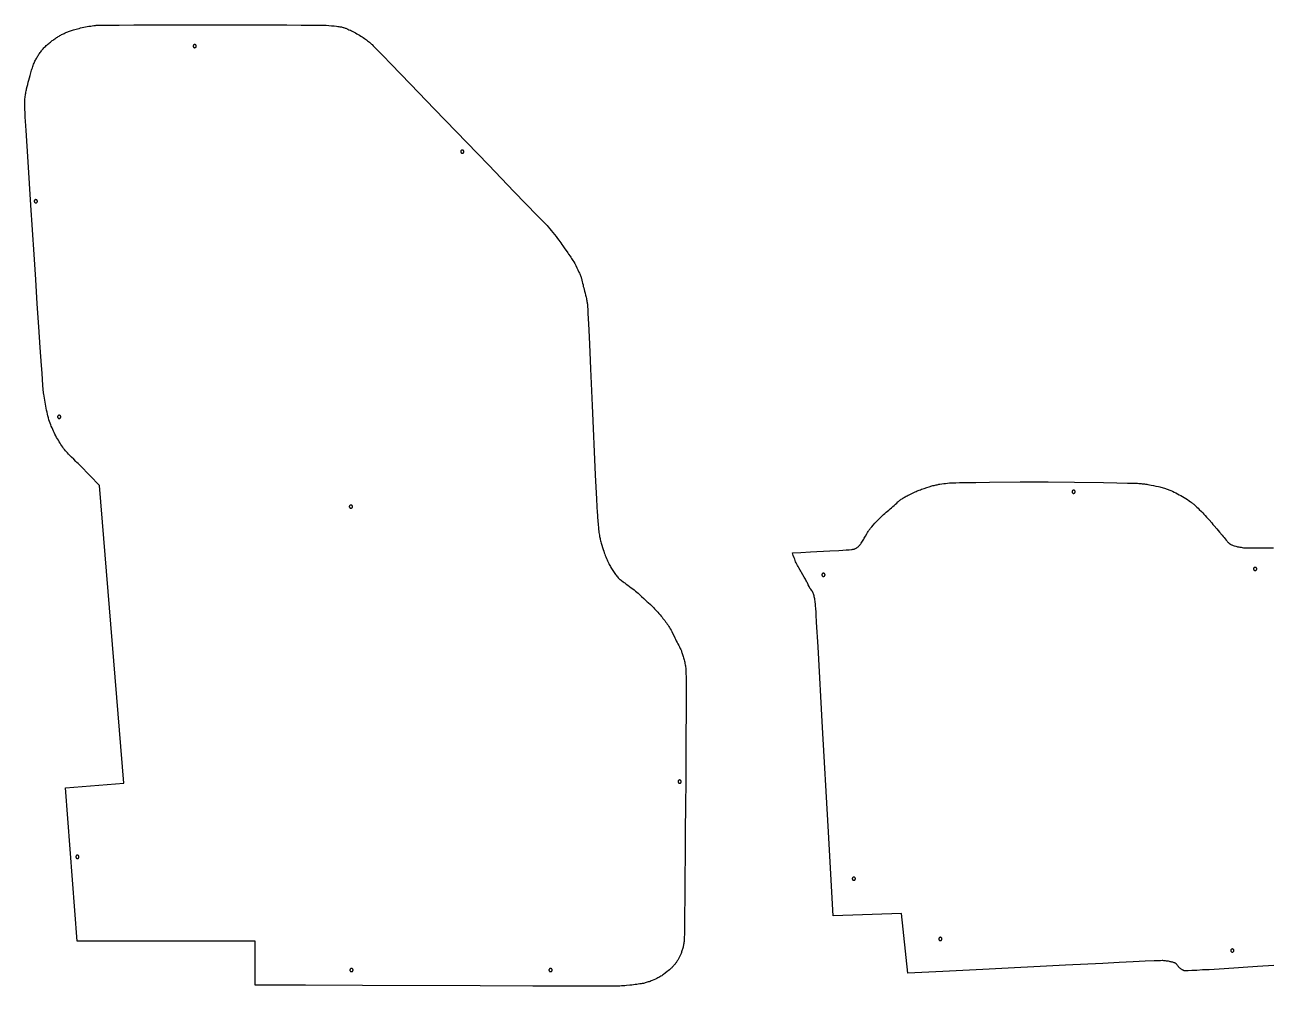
# Model space of a CAD drawing. Extents: x 0 to 7869, y -7620 to 8.
# Drawn here: x 4906 to 6468, y -6760 to -5550 of the extents above; entities that cross this region are included whole.
import ezdxf

# ---------------------------------------------------------------- set-up
doc = ezdxf.new("R2010")
doc.units = 0
doc.layers.add('Default_Layer', color=1, linetype='CONTINUOUS')

msp = doc.modelspace()

# ---------------------------------------------------------------- linework, layer by layer
at = {"layer": 'Default_Layer'}
for points in [[(4995.1, -5550.8), (4995.7, -5550.7), (4996.8, -5550.7), (4999.9, -5550.6), (5004.4, -5550.5), (5010, -5550.4), (5016.9, -5550.4), (5024.7, -5550.3), (5043.2, -5550.2), (5064.7, -5550.1), (5088.5, -5550.1), (5113.7, -5550.1), (5139.7, -5550.1), (5165.6, -5550.1), (5190.8, -5550.1), (5214.4, -5550.1), (5235.7, -5550.2), (5253.9, -5550.3), (5268.3, -5550.3), (5278, -5550.4), (5280.9, -5550.4), (5282.4, -5550.5), (5285.4, -5550.7), (5288.6, -5550.9), (5291.9, -5551.2), (5295.1, -5551.5), (5298.2, -5551.8), (5299.7, -5552), (5301, -5552.2), (5302.3, -5552.4), (5303.5, -5552.6), (5304.6, -5552.8), (5305.5, -5553.1), (5306.4, -5553.3), (5307.2, -5553.6), (5308.1, -5553.8), (5308.9, -5554.1), (5309.8, -5554.4), (5310.6, -5554.8), (5312.3, -5555.5), (5313.9, -5556.2), (5315.6, -5557), (5317.2, -5557.7), (5318.8, -5558.5), (5320.5, -5559.4), (5322.2, -5560.3), (5323.9, -5561.3), (5325.6, -5562.2), (5327.3, -5563.3), (5328.9, -5564.3), (5330.5, -5565.2), (5331.9, -5566.2), (5333.3, -5567.1), (5334.6, -5568.1), (5335.9, -5569.1), (5337.2, -5570.1), (5338.5, -5571.1), (5339.8, -5572.1), (5341.1, -5573.2), (5342.3, -5574.3), (5343, -5574.9), (5344.4, -5576.4), (5349.3, -5581.4), (5356.8, -5589.1), (5366.5, -5599.1), (5391.3, -5624.9), (5421.6, -5656.3), (5489.2, -5726.4), (5521.9, -5760.2), (5550.6, -5790), (5552.2, -5791.6), (5553.7, -5793.1), (5556.9, -5796.3), (5558.5, -5797.8), (5560, -5799.4), (5561.5, -5801), (5563, -5802.6), (5564.6, -5804.5), (5566.4, -5806.7), (5568.4, -5809.1), (5570.5, -5811.6), (5572.5, -5814.1), (5574.4, -5816.6), (5576.2, -5818.9), (5577.7, -5820.9), (5579.1, -5822.7), (5580.4, -5824.6), (5581.7, -5826.4), (5583, -5828.3), (5585.6, -5832.1), (5588.2, -5835.8), (5589.2, -5837.2), (5590.1, -5838.5), (5592.1, -5841.2), (5593, -5842.6), (5593.9, -5844), (5594.8, -5845.4), (5595.7, -5846.8), (5596.7, -5848.5), (5597.9, -5850.6), (5599.2, -5853.1), (5600.5, -5855.8), (5601.9, -5858.5), (5603.2, -5861.2), (5603.7, -5862.4), (5604.3, -5863.6), (5604.7, -5864.7), (5605.1, -5865.7), (5605.5, -5866.6), (5605.8, -5867.6), (5606.1, -5868.5), (5606.4, -5869.5), (5606.9, -5871.4), (5607.4, -5873.3), (5607.8, -5875.3), (5608.3, -5877.2), (5608.7, -5879.2), (5609.2, -5881.1), (5609.7, -5883.2), (5610.3, -5885.4), (5611, -5887.9), (5611.6, -5890.4), (5612.2, -5893), (5612.5, -5894.3), (5612.8, -5895.6), (5613.1, -5897), (5613.3, -5898.3), (5613.5, -5899.5), (5613.7, -5900.8), (5613.8, -5901.3), (5613.8, -5902.1), (5614, -5904.7), (5614.2, -5908.5), (5614.5, -5913.4), (5615.1, -5926.3), (5615.9, -5942.7), (5616.8, -5961.9), (5617.8, -5983.1), (5619.9, -6029.2), (5623.8, -6116.5), (5625.2, -6146.8), (5625.7, -6156.2), (5625.8, -6159.2), (5625.9, -6160.8), (5626.6, -6169.7), (5626.9, -6174.3), (5627.3, -6178.8), (5627.7, -6183.2), (5627.9, -6185.3), (5628.2, -6187.2), (5628.4, -6189.1), (5628.6, -6190.8), (5628.9, -6192.4), (5629.1, -6193.8), (5629.4, -6195.2), (5629.7, -6196.5), (5630, -6197.9), (5630.4, -6199.4), (5630.7, -6200.8), (5631.1, -6202.2), (5632, -6205.1), (5632.8, -6207.8), (5633.6, -6210.3), (5634.4, -6212.6), (5635, -6214.5), (5635.6, -6216.2), (5636.3, -6218), (5637, -6219.7), (5637.8, -6221.5), (5638.5, -6223.2), (5639.2, -6224.8), (5639.9, -6226.4), (5640.6, -6227.8), (5641.3, -6229.1), (5642, -6230.4), (5642.7, -6231.7), (5643.4, -6233), (5644.2, -6234.3), (5644.9, -6235.6), (5645.7, -6236.8), (5646.5, -6238), (5647.3, -6239.2), (5648.2, -6240.4), (5649.1, -6241.6), (5650, -6242.7), (5650.9, -6243.9), (5651.8, -6244.9), (5652.7, -6245.9), (5653.5, -6246.8), (5653.9, -6247.2), (5654.4, -6247.6), (5655.2, -6248.3), (5656.1, -6249.1), (5657.1, -6249.8), (5658.9, -6251.1), (5659.9, -6251.8), (5660.8, -6252.5), (5662.8, -6253.9), (5664.8, -6255.4), (5668.8, -6258.4), (5670.8, -6259.8), (5672.7, -6261.3), (5674.4, -6262.6), (5676, -6264), (5677.5, -6265.2), (5679, -6266.6), (5680.4, -6267.9), (5681.8, -6269.3), (5684.7, -6272), (5686.1, -6273.4), (5687.5, -6274.7), (5688.9, -6276), (5690.2, -6277.2), (5693, -6279.7), (5694.3, -6281), (5695.7, -6282.2), (5697, -6283.5), (5698.3, -6284.9), (5699.6, -6286.3), (5701, -6287.8), (5702.4, -6289.3), (5703.8, -6291), (5705.2, -6292.6), (5706.5, -6294.2), (5707.8, -6295.7), (5708.9, -6297.2), (5711.1, -6299.9), (5712.2, -6301.3), (5713.2, -6302.8), (5714.3, -6304.2), (5715.3, -6305.7), (5716.3, -6307.1), (5717.2, -6308.6), (5717.7, -6309.4), (5718.1, -6310.2), (5719.1, -6311.9), (5720, -6313.7), (5720.9, -6315.6), (5722.8, -6319.5), (5723.7, -6321.4), (5724.6, -6323.3), (5725.6, -6325.2), (5726.6, -6327.2), (5727.7, -6329.1), (5728.7, -6331.1), (5729.7, -6333), (5730.2, -6334), (5730.7, -6335), (5731.2, -6336), (5731.6, -6337), (5732, -6338), (5732.4, -6339), (5732.8, -6340.1), (5733.2, -6341.3), (5733.6, -6342.5), (5734, -6343.8), (5734.3, -6345.1), (5734.7, -6346.5), (5735.1, -6347.9), (5735.5, -6349.3), (5735.8, -6350.8), (5736.2, -6352.3), (5736.5, -6353.8), (5736.8, -6355.3), (5737.1, -6356.7), (5737.3, -6358.2), (5737.5, -6359.7), (5737.7, -6361.1), (5737.7, -6361.7), (5737.8, -6362.7), (5737.8, -6366.1), (5737.9, -6371.2), (5737.9, -6377.7), (5737.9, -6395), (5737.9, -6417), (5737.8, -6442.7), (5737.6, -6471.2), (5737.5, -6501.7), (5737.3, -6533), (5737, -6564.3), (5736.8, -6594.7), (5736.6, -6623.2), (5736.3, -6648.8), (5736.1, -6670.6), (5735.9, -6687.7), (5735.8, -6694.1), (5735.7, -6699.1), (5735.6, -6702.3), (5735.6, -6703.3), (5735.5, -6703.8), (5735.3, -6705), (5735.1, -6706.1), (5734.9, -6707.3), (5734.7, -6708.5), (5734.4, -6709.7), (5734.1, -6710.9), (5733.8, -6712), (5733.4, -6713.2), (5733.1, -6714.3), (5732.8, -6715.5), (5732.4, -6716.6), (5732, -6717.6), (5731.7, -6718.6), (5731.3, -6719.6), (5730.9, -6720.6), (5730.5, -6721.4), (5730.1, -6722.3), (5729.7, -6723.1), (5729.3, -6723.9), (5728.8, -6724.8), (5728.4, -6725.6), (5727.9, -6726.4), (5727.4, -6727.2), (5726.9, -6728), (5726.4, -6728.8), (5725.9, -6729.6), (5725.3, -6730.3), (5724.8, -6731.1), (5724.2, -6731.8), (5723.7, -6732.5), (5723.1, -6733.2), (5722.5, -6733.9), (5721.9, -6734.6), (5721.3, -6735.3), (5720.6, -6736), (5719.9, -6736.6), (5719.2, -6737.3), (5718.5, -6737.9), (5717, -6739.2), (5715.6, -6740.4), (5714.2, -6741.5), (5711.7, -6743.4), (5709.5, -6745.1), (5708.4, -6745.9), (5707.3, -6746.7), (5706.2, -6747.4), (5705, -6748.2), (5703.8, -6748.9), (5702.6, -6749.5), (5701.2, -6750.2), (5699.4, -6751), (5697.3, -6751.9), (5695.1, -6752.9), (5693.9, -6753.3), (5692.7, -6753.8), (5691.4, -6754.2), (5690.2, -6754.6), (5689, -6755), (5687.8, -6755.4), (5686.6, -6755.7), (5685.5, -6756), (5684.3, -6756.3), (5682.9, -6756.6), (5681.3, -6756.9), (5679.6, -6757.1), (5677.8, -6757.4), (5675.9, -6757.7), (5673.8, -6757.9), (5671.7, -6758.2), (5669.6, -6758.4), (5667.4, -6758.7), (5663, -6759.1), (5660.8, -6759.3), (5658.7, -6759.5), (5656.6, -6759.6), (5654.6, -6759.7), (5652.8, -6759.8), (5649.4, -6759.8), (5644.5, -6759.8), (5638.2, -6759.9), (5621.5, -6759.9), (5600.1, -6759.9), (5574.4, -6759.8), (5545.3, -6759.7), (5478.8, -6759.5), (5330.7, -6759), (5259.2, -6758.8), (5196, -6758.6), (5196, -6703.2), (4972.1, -6703.2), (4957.3, -6510.3), (5030.8, -6504.2), (5000, -6130), (4975.6, -6104.7), (4974.3, -6103.4), (4973, -6102), (4971.7, -6100.7), (4970.3, -6099.4), (4967.6, -6096.8), (4964.9, -6094.2), (4963.6, -6092.9), (4962.3, -6091.6), (4961, -6090.2), (4959.7, -6088.9), (4958.4, -6087.5), (4957.2, -6086.1), (4956.1, -6084.6), (4954.9, -6083.1), (4953.8, -6081.6), (4952.7, -6080), (4951.6, -6078.3), (4950.5, -6076.6), (4949.4, -6074.8), (4948.3, -6072.9), (4947.2, -6071.1), (4946.1, -6069.2), (4945, -6067.2), (4944, -6065.3), (4943, -6063.3), (4942.1, -6061.3), (4941.2, -6059.3), (4940.3, -6057.3), (4939.4, -6055.3), (4938.7, -6053.3), (4937.9, -6051.3), (4937.2, -6049.2), (4936.5, -6047), (4935.9, -6044.7), (4935.2, -6042.3), (4934.6, -6039.9), (4934.1, -6037.5), (4933.5, -6035), (4933, -6032.5), (4932.5, -6030), (4932, -6027.5), (4931.5, -6024.9), (4931.1, -6022.4), (4930.7, -6019.9), (4930.3, -6017.4), (4929.9, -6015), (4929.8, -6014.1), (4929.7, -6012.8), (4929.3, -6009), (4928.9, -6003.5), (4928.4, -5996.6), (4927.8, -5988.3), (4927.1, -5978.7), (4925.5, -5956.2), (4923.7, -5930), (4921.8, -5901.1), (4919.8, -5870.5), (4917.7, -5838.9), (4913.7, -5776.9), (4910.2, -5722.5), (4907.7, -5683.2), (4906.9, -5671.5), (4906.7, -5666.4), (4906.5, -5663.3), (4906.4, -5660.1), (4906.3, -5656.9), (4906.2, -5653.7), (4906.1, -5652.1), (4906.1, -5650.6), (4906.1, -5649), (4906.1, -5647.5), (4906.2, -5646), (4906.2, -5644.5), (4906.3, -5643.1), (4906.5, -5641.6), (4906.6, -5640.2), (4906.8, -5638.8), (4907, -5637.5), (4907.2, -5636.1), (4907.5, -5634.7), (4907.8, -5633.3), (4908.1, -5631.9), (4908.4, -5630.6), (4909, -5627.8), (4909.7, -5625.1), (4910.4, -5622.4), (4911.2, -5619.7), (4911.9, -5616.8), (4912.8, -5613.7), (4913.7, -5610.5), (4914.6, -5607.3), (4915.1, -5605.7), (4915.6, -5604.1), (4916.2, -5602.6), (4916.7, -5601.1), (4917.2, -5599.7), (4917.8, -5598.3), (4918.3, -5597), (4918.9, -5595.8), (4919.4, -5594.7), (4920, -5593.6), (4920.6, -5592.5), (4921.2, -5591.4), (4921.9, -5590.3), (4922.5, -5589.2), (4923.2, -5588.1), (4923.9, -5587.1), (4924.6, -5586), (4925.4, -5585), (4926.1, -5584), (4926.9, -5583), (4927.7, -5582), (4928.5, -5581), (4929.3, -5580.1), (4930.2, -5579.1), (4931, -5578.2), (4932, -5577.3), (4932.9, -5576.3), (4934, -5575.4), (4935, -5574.5), (4936.1, -5573.5), (4937.2, -5572.6), (4938.3, -5571.7), (4939.4, -5570.9), (4940.6, -5570), (4941.7, -5569.2), (4942.8, -5568.4), (4943.9, -5567.6), (4945, -5566.8), (4946.1, -5566.1), (4947.2, -5565.5), (4948.2, -5564.8), (4949.2, -5564.2), (4950.3, -5563.6), (4951.3, -5563), (4952.4, -5562.4), (4953.5, -5561.9), (4954.6, -5561.3), (4955.7, -5560.8), (4956.8, -5560.3), (4957.9, -5559.8), (4959, -5559.3), (4960.1, -5558.8), (4961.2, -5558.4), (4962.4, -5558), (4963.5, -5557.5), (4964.7, -5557.1), (4965.9, -5556.7), (4967.3, -5556.3), (4968.9, -5555.9), (4970.5, -5555.4), (4972.3, -5555), (4974.3, -5554.5), (4976.2, -5554), (4978.3, -5553.6), (4980.4, -5553.1), (4982.5, -5552.7), (4984.7, -5552.3), (4986.8, -5551.9), (4989, -5551.6), (4991, -5551.3), (4993.1, -5551), (4995.1, -5550.8)], [(5121.8, -5576.9), (5121.8, -5576.7), (5121.8, -5576.5), (5121.7, -5576.3), (5121.7, -5576.1), (5121.6, -5575.9), (5121.5, -5575.8), (5121.4, -5575.6), (5121.2, -5575.5), (5121.1, -5575.3), (5120.9, -5575.2), (5120.8, -5575.1), (5120.6, -5575), (5120.4, -5575), (5120.2, -5574.9), (5120, -5574.9), (5119.8, -5574.9), (5119.6, -5574.9), (5119.4, -5574.9), (5119.2, -5575), (5119, -5575), (5118.9, -5575.1), (5118.7, -5575.2), (5118.5, -5575.3), (5118.4, -5575.5), (5118.3, -5575.6), (5118.2, -5575.8), (5118.1, -5575.9), (5118, -5576.1), (5117.9, -5576.3), (5117.8, -5576.5), (5117.8, -5576.7), (5117.8, -5576.9), (5117.8, -5577.1), (5117.8, -5577.3), (5117.9, -5577.5), (5118, -5577.7), (5118.1, -5577.8), (5118.2, -5578), (5118.3, -5578.1), (5118.4, -5578.3), (5118.5, -5578.4), (5118.7, -5578.5), (5118.9, -5578.6), (5119, -5578.7), (5119.2, -5578.8), (5119.4, -5578.8), (5119.6, -5578.9), (5119.8, -5578.9), (5120, -5578.9), (5120.2, -5578.8), (5120.4, -5578.8), (5120.6, -5578.7), (5120.8, -5578.6), (5120.9, -5578.5), (5121.1, -5578.4), (5121.2, -5578.3), (5121.4, -5578.1), (5121.5, -5578), (5121.6, -5577.8), (5121.7, -5577.7), (5121.7, -5577.5), (5121.8, -5577.3), (5121.8, -5577.1), (5121.8, -5576.9)], [(5458.4, -5709.7), (5458.4, -5709.5), (5458.4, -5709.3), (5458.3, -5709.1), (5458.3, -5708.9), (5458.2, -5708.7), (5458.1, -5708.6), (5458, -5708.4), (5457.8, -5708.3), (5457.7, -5708.1), (5457.5, -5708), (5457.4, -5707.9), (5457.2, -5707.8), (5457, -5707.8), (5456.8, -5707.7), (5456.6, -5707.7), (5456.4, -5707.7), (5456.2, -5707.7), (5456, -5707.7), (5455.8, -5707.8), (5455.6, -5707.8), (5455.5, -5707.9), (5455.3, -5708), (5455.1, -5708.1), (5455, -5708.3), (5454.9, -5708.4), (5454.8, -5708.6), (5454.7, -5708.7), (5454.6, -5708.9), (5454.5, -5709.1), (5454.4, -5709.3), (5454.4, -5709.5), (5454.4, -5709.7), (5454.4, -5709.9), (5454.4, -5710.1), (5454.5, -5710.3), (5454.6, -5710.5), (5454.7, -5710.6), (5454.8, -5710.8), (5454.9, -5710.9), (5455, -5711.1), (5455.1, -5711.2), (5455.3, -5711.3), (5455.5, -5711.4), (5455.6, -5711.5), (5455.8, -5711.6), (5456, -5711.6), (5456.2, -5711.7), (5456.4, -5711.7), (5456.6, -5711.7), (5456.8, -5711.6), (5457, -5711.6), (5457.2, -5711.5), (5457.4, -5711.4), (5457.5, -5711.3), (5457.7, -5711.2), (5457.8, -5711.1), (5458, -5710.9), (5458.1, -5710.8), (5458.2, -5710.6), (5458.3, -5710.5), (5458.3, -5710.3), (5458.4, -5710.1), (5458.4, -5709.9), (5458.4, -5709.7)], [(4921.9, -5772.1), (4921.9, -5771.9), (4921.9, -5771.7), (4921.8, -5771.5), (4921.8, -5771.3), (4921.7, -5771.2), (4921.6, -5771), (4921.5, -5770.9), (4921.3, -5770.7), (4921.2, -5770.6), (4921, -5770.5), (4920.9, -5770.4), (4920.7, -5770.3), (4920.5, -5770.2), (4920.3, -5770.2), (4920.1, -5770.1), (4919.9, -5770.1), (4919.7, -5770.1), (4919.5, -5770.2), (4919.3, -5770.2), (4919.1, -5770.3), (4919, -5770.4), (4918.8, -5770.5), (4918.6, -5770.6), (4918.5, -5770.7), (4918.4, -5770.9), (4918.3, -5771), (4918.2, -5771.2), (4918.1, -5771.3), (4918, -5771.5), (4917.9, -5771.7), (4917.9, -5771.9), (4917.9, -5772.1), (4917.9, -5772.3), (4917.9, -5772.5), (4918, -5772.7), (4918.1, -5772.9), (4918.2, -5773.1), (4918.3, -5773.2), (4918.4, -5773.4), (4918.5, -5773.5), (4918.6, -5773.7), (4918.8, -5773.8), (4919, -5773.9), (4919.1, -5774), (4919.3, -5774), (4919.5, -5774.1), (4919.7, -5774.1), (4919.9, -5774.1), (4920.1, -5774.1), (4920.3, -5774.1), (4920.5, -5774), (4920.7, -5774), (4920.9, -5773.9), (4921, -5773.8), (4921.2, -5773.7), (4921.3, -5773.5), (4921.5, -5773.4), (4921.6, -5773.2), (4921.7, -5773.1), (4921.8, -5772.9), (4921.8, -5772.7), (4921.9, -5772.5), (4921.9, -5772.3), (4921.9, -5772.1)], [(4951.3, -6043.4), (4951.3, -6043.2), (4951.3, -6043), (4951.2, -6042.8), (4951.2, -6042.6), (4951.1, -6042.5), (4951, -6042.3), (4950.9, -6042.1), (4950.7, -6042), (4950.6, -6041.9), (4950.4, -6041.8), (4950.3, -6041.7), (4950.1, -6041.6), (4949.9, -6041.5), (4949.7, -6041.5), (4949.5, -6041.4), (4949.3, -6041.4), (4949.1, -6041.4), (4948.9, -6041.5), (4948.7, -6041.5), (4948.5, -6041.6), (4948.4, -6041.7), (4948.2, -6041.8), (4948, -6041.9), (4947.9, -6042), (4947.8, -6042.1), (4947.7, -6042.3), (4947.6, -6042.5), (4947.5, -6042.6), (4947.4, -6042.8), (4947.3, -6043), (4947.3, -6043.2), (4947.3, -6043.4), (4947.3, -6043.6), (4947.3, -6043.8), (4947.4, -6044), (4947.5, -6044.2), (4947.6, -6044.4), (4947.7, -6044.5), (4947.8, -6044.7), (4947.9, -6044.8), (4948, -6045), (4948.2, -6045.1), (4948.4, -6045.2), (4948.5, -6045.3), (4948.7, -6045.3), (4948.9, -6045.4), (4949.1, -6045.4), (4949.3, -6045.4), (4949.5, -6045.4), (4949.7, -6045.4), (4949.9, -6045.3), (4950.1, -6045.3), (4950.3, -6045.2), (4950.4, -6045.1), (4950.6, -6045), (4950.7, -6044.8), (4950.9, -6044.7), (4951, -6044.5), (4951.1, -6044.4), (4951.2, -6044.2), (4951.2, -6044), (4951.3, -6043.8), (4951.3, -6043.6), (4951.3, -6043.4)], [(6227.5, -6137.7), (6227.5, -6137.5), (6227.4, -6137.3), (6227.4, -6137.1), (6227.3, -6136.9), (6227.2, -6136.7), (6227.1, -6136.6), (6227, -6136.4), (6226.9, -6136.3), (6226.7, -6136.2), (6226.6, -6136), (6226.4, -6135.9), (6226.2, -6135.9), (6226.1, -6135.8), (6225.9, -6135.7), (6225.7, -6135.7), (6225.5, -6135.7), (6225.3, -6135.7), (6225.1, -6135.7), (6224.9, -6135.8), (6224.7, -6135.9), (6224.5, -6135.9), (6224.3, -6136), (6224.2, -6136.2), (6224, -6136.3), (6223.9, -6136.4), (6223.8, -6136.6), (6223.7, -6136.7), (6223.6, -6136.9), (6223.6, -6137.1), (6223.5, -6137.3), (6223.5, -6137.5), (6223.5, -6137.7), (6223.5, -6137.9), (6223.5, -6138.1), (6223.6, -6138.3), (6223.6, -6138.5), (6223.7, -6138.7), (6223.8, -6138.8), (6223.9, -6139), (6224, -6139.1), (6224.2, -6139.2), (6224.3, -6139.4), (6224.5, -6139.5), (6224.7, -6139.5), (6224.9, -6139.6), (6225.1, -6139.7), (6225.3, -6139.7), (6225.5, -6139.7), (6225.7, -6139.7), (6225.9, -6139.7), (6226.1, -6139.6), (6226.2, -6139.5), (6226.4, -6139.5), (6226.6, -6139.4), (6226.7, -6139.2), (6226.9, -6139.1), (6227, -6139), (6227.1, -6138.8), (6227.2, -6138.7), (6227.3, -6138.5), (6227.4, -6138.3), (6227.4, -6138.1), (6227.5, -6137.9), (6227.5, -6137.7), (6227.5, -6137.5), (6227.4, -6137.3), (6227.4, -6137.1), (6227.3, -6136.9), (6227.2, -6136.7), (6227.1, -6136.6), (6227, -6136.4), (6226.9, -6136.3), (6226.7, -6136.2), (6226.6, -6136), (6226.4, -6135.9), (6226.2, -6135.9), (6226.1, -6135.8), (6225.9, -6135.7), (6225.7, -6135.7), (6225.5, -6135.7), (6225.3, -6135.7), (6225.1, -6135.7), (6224.9, -6135.8), (6224.7, -6135.9), (6224.5, -6135.9), (6224.3, -6136), (6224.2, -6136.2), (6224, -6136.3), (6223.9, -6136.4), (6223.8, -6136.6), (6223.7, -6136.7), (6223.6, -6136.9), (6223.6, -6137.1), (6223.5, -6137.3), (6223.5, -6137.5), (6223.5, -6137.7), (6223.5, -6137.9), (6223.5, -6138.1), (6223.6, -6138.3), (6223.6, -6138.5), (6223.7, -6138.7), (6223.8, -6138.8), (6223.9, -6139), (6224, -6139.1), (6224.2, -6139.2), (6224.3, -6139.4), (6224.5, -6139.5), (6224.7, -6139.5), (6224.9, -6139.6), (6225.1, -6139.7), (6225.3, -6139.7), (6225.5, -6139.7), (6225.7, -6139.7), (6225.9, -6139.7), (6226.1, -6139.6), (6226.2, -6139.5), (6226.4, -6139.5), (6226.6, -6139.4), (6226.7, -6139.2), (6226.9, -6139.1), (6227, -6139), (6227.1, -6138.8), (6227.2, -6138.7), (6227.3, -6138.5), (6227.4, -6138.3), (6227.4, -6138.1), (6227.5, -6137.9), (6227.5, -6137.7)], [(5318.3, -6156.4), (5318.3, -6156.2), (5318.3, -6156), (5318.2, -6155.8), (5318.2, -6155.6), (5318.1, -6155.4), (5318, -6155.2), (5317.9, -6155.1), (5317.7, -6155), (5317.6, -6154.8), (5317.4, -6154.7), (5317.3, -6154.6), (5317.1, -6154.5), (5316.9, -6154.5), (5316.7, -6154.4), (5316.5, -6154.4), (5316.3, -6154.4), (5316.1, -6154.4), (5315.9, -6154.4), (5315.7, -6154.5), (5315.5, -6154.5), (5315.4, -6154.6), (5315.2, -6154.7), (5315, -6154.8), (5314.9, -6155), (5314.8, -6155.1), (5314.7, -6155.2), (5314.6, -6155.4), (5314.5, -6155.6), (5314.4, -6155.8), (5314.3, -6156), (5314.3, -6156.2), (5314.3, -6156.4), (5314.3, -6156.6), (5314.3, -6156.8), (5314.4, -6157), (5314.5, -6157.1), (5314.6, -6157.3), (5314.7, -6157.5), (5314.8, -6157.6), (5314.9, -6157.8), (5315, -6157.9), (5315.2, -6158), (5315.4, -6158.1), (5315.5, -6158.2), (5315.7, -6158.3), (5315.9, -6158.3), (5316.1, -6158.4), (5316.3, -6158.4), (5316.5, -6158.4), (5316.7, -6158.3), (5316.9, -6158.3), (5317.1, -6158.2), (5317.3, -6158.1), (5317.4, -6158), (5317.6, -6157.9), (5317.7, -6157.8), (5317.9, -6157.6), (5318, -6157.5), (5318.1, -6157.3), (5318.2, -6157.1), (5318.2, -6157), (5318.3, -6156.8), (5318.3, -6156.6), (5318.3, -6156.4)], [(5912.8, -6242.3), (5912.8, -6242), (5912.8, -6241.8), (5912.7, -6241.7), (5912.6, -6241.5), (5912.5, -6241.3), (5912.4, -6241.1), (5912.3, -6241), (5912.2, -6240.8), (5912.1, -6240.7), (5911.9, -6240.6), (5911.7, -6240.5), (5911.6, -6240.4), (5911.4, -6240.3), (5911.2, -6240.3), (5911, -6240.3), (5910.8, -6240.3), (5910.6, -6240.3), (5910.4, -6240.3), (5910.2, -6240.3), (5910, -6240.4), (5909.8, -6240.5), (5909.7, -6240.6), (5909.5, -6240.7), (5909.4, -6240.8), (5909.2, -6241), (5909.1, -6241.1), (5909, -6241.3), (5908.9, -6241.5), (5908.9, -6241.7), (5908.8, -6241.8), (5908.8, -6242), (5908.8, -6242.3), (5908.8, -6242.5), (5908.8, -6242.7), (5908.9, -6242.8), (5908.9, -6243), (5909, -6243.2), (5909.1, -6243.4), (5909.2, -6243.5), (5909.4, -6243.7), (5909.5, -6243.8), (5909.7, -6243.9), (5909.8, -6244), (5910, -6244.1), (5910.2, -6244.2), (5910.4, -6244.2), (5910.6, -6244.2), (5910.8, -6244.3), (5911, -6244.2), (5911.2, -6244.2), (5911.4, -6244.2), (5911.6, -6244.1), (5911.7, -6244), (5911.9, -6243.9), (5912.1, -6243.8), (5912.2, -6243.7), (5912.3, -6243.5), (5912.4, -6243.4), (5912.5, -6243.2), (5912.6, -6243), (5912.7, -6242.8), (5912.8, -6242.7), (5912.8, -6242.5), (5912.8, -6242.3), (5912.8, -6242), (5912.8, -6241.8), (5912.7, -6241.7), (5912.6, -6241.5), (5912.5, -6241.3), (5912.4, -6241.1), (5912.3, -6241), (5912.2, -6240.8), (5912.1, -6240.7), (5911.9, -6240.6), (5911.7, -6240.5), (5911.6, -6240.4), (5911.4, -6240.3), (5911.2, -6240.3), (5911, -6240.3), (5910.8, -6240.3), (5910.6, -6240.3), (5910.4, -6240.3), (5910.2, -6240.3), (5910, -6240.4), (5909.8, -6240.5), (5909.7, -6240.6), (5909.5, -6240.7), (5909.4, -6240.8), (5909.2, -6241), (5909.1, -6241.1), (5909, -6241.3), (5908.9, -6241.5), (5908.9, -6241.7), (5908.8, -6241.8), (5908.8, -6242), (5908.8, -6242.3), (5908.8, -6242.5), (5908.8, -6242.7), (5908.9, -6242.8), (5908.9, -6243), (5909, -6243.2), (5909.1, -6243.4), (5909.2, -6243.5), (5909.4, -6243.7), (5909.5, -6243.8), (5909.7, -6243.9), (5909.8, -6244), (5910, -6244.1), (5910.2, -6244.2), (5910.4, -6244.2), (5910.6, -6244.2), (5910.8, -6244.3), (5911, -6244.2), (5911.2, -6244.2), (5911.4, -6244.2), (5911.6, -6244.1), (5911.7, -6244), (5911.9, -6243.9), (5912.1, -6243.8), (5912.2, -6243.7), (5912.3, -6243.5), (5912.4, -6243.4), (5912.5, -6243.2), (5912.6, -6243), (5912.7, -6242.8), (5912.8, -6242.7), (5912.8, -6242.5), (5912.8, -6242.3)], [(6455.8, -6234.8), (6455.8, -6234.6), (6455.8, -6234.4), (6455.8, -6234.2), (6455.7, -6234), (6455.6, -6233.8), (6455.5, -6233.6), (6455.4, -6233.5), (6455.3, -6233.3), (6455.1, -6233.2), (6455, -6233.1), (6454.8, -6233), (6454.6, -6232.9), (6454.4, -6232.9), (6454.2, -6232.8), (6454, -6232.8), (6453.8, -6232.8), (6453.6, -6232.8), (6453.4, -6232.8), (6453.2, -6232.9), (6453.1, -6232.9), (6452.9, -6233), (6452.7, -6233.1), (6452.6, -6233.2), (6452.4, -6233.3), (6452.3, -6233.5), (6452.2, -6233.6), (6452.1, -6233.8), (6452, -6234), (6451.9, -6234.2), (6451.9, -6234.4), (6451.9, -6234.6), (6451.8, -6234.8), (6451.9, -6235), (6451.9, -6235.2), (6451.9, -6235.4), (6452, -6235.5), (6452.1, -6235.7), (6452.2, -6235.9), (6452.3, -6236), (6452.4, -6236.2), (6452.6, -6236.3), (6452.7, -6236.4), (6452.9, -6236.5), (6453.1, -6236.6), (6453.2, -6236.7), (6453.4, -6236.7), (6453.6, -6236.8), (6453.8, -6236.8), (6454, -6236.8), (6454.2, -6236.7), (6454.4, -6236.7), (6454.6, -6236.6), (6454.8, -6236.5), (6455, -6236.4), (6455.1, -6236.3), (6455.3, -6236.2), (6455.4, -6236), (6455.5, -6235.9), (6455.6, -6235.7), (6455.7, -6235.5), (6455.8, -6235.4), (6455.8, -6235.2), (6455.8, -6235), (6455.8, -6234.8), (6455.8, -6234.6), (6455.8, -6234.4), (6455.8, -6234.2), (6455.7, -6234), (6455.6, -6233.8), (6455.5, -6233.6), (6455.4, -6233.5), (6455.3, -6233.3), (6455.1, -6233.2), (6455, -6233.1), (6454.8, -6233), (6454.6, -6232.9), (6454.4, -6232.9), (6454.2, -6232.8), (6454, -6232.8), (6453.8, -6232.8), (6453.6, -6232.8), (6453.4, -6232.8), (6453.2, -6232.9), (6453.1, -6232.9), (6452.9, -6233), (6452.7, -6233.1), (6452.6, -6233.2), (6452.4, -6233.3), (6452.3, -6233.5), (6452.2, -6233.6), (6452.1, -6233.8), (6452, -6234), (6451.9, -6234.2), (6451.9, -6234.4), (6451.9, -6234.6), (6451.8, -6234.8), (6451.9, -6235), (6451.9, -6235.2), (6451.9, -6235.4), (6452, -6235.5), (6452.1, -6235.7), (6452.2, -6235.9), (6452.3, -6236), (6452.4, -6236.2), (6452.6, -6236.3), (6452.7, -6236.4), (6452.9, -6236.5), (6453.1, -6236.6), (6453.2, -6236.7), (6453.4, -6236.7), (6453.6, -6236.8), (6453.8, -6236.8), (6454, -6236.8), (6454.2, -6236.7), (6454.4, -6236.7), (6454.6, -6236.6), (6454.8, -6236.5), (6455, -6236.4), (6455.1, -6236.3), (6455.3, -6236.2), (6455.4, -6236), (6455.5, -6235.9), (6455.6, -6235.7), (6455.7, -6235.5), (6455.8, -6235.4), (6455.8, -6235.2), (6455.8, -6235), (6455.8, -6234.8)], [(5731.8, -6502.4), (5731.8, -6502.2), (5731.8, -6502), (5731.7, -6501.8), (5731.7, -6501.6), (5731.6, -6501.5), (5731.5, -6501.3), (5731.4, -6501.2), (5731.2, -6501), (5731.1, -6500.9), (5730.9, -6500.8), (5730.8, -6500.7), (5730.6, -6500.6), (5730.4, -6500.5), (5730.2, -6500.5), (5730, -6500.4), (5729.8, -6500.4), (5729.6, -6500.4), (5729.4, -6500.5), (5729.2, -6500.5), (5729, -6500.6), (5728.9, -6500.7), (5728.7, -6500.8), (5728.5, -6500.9), (5728.4, -6501), (5728.3, -6501.2), (5728.2, -6501.3), (5728.1, -6501.5), (5728, -6501.6), (5727.9, -6501.8), (5727.8, -6502), (5727.8, -6502.2), (5727.8, -6502.4), (5727.8, -6502.6), (5727.8, -6502.8), (5727.9, -6503), (5728, -6503.2), (5728.1, -6503.4), (5728.2, -6503.5), (5728.3, -6503.7), (5728.4, -6503.8), (5728.5, -6504), (5728.7, -6504.1), (5728.9, -6504.2), (5729, -6504.3), (5729.2, -6504.3), (5729.4, -6504.4), (5729.6, -6504.4), (5729.8, -6504.4), (5730, -6504.4), (5730.2, -6504.4), (5730.4, -6504.3), (5730.6, -6504.3), (5730.8, -6504.2), (5730.9, -6504.1), (5731.1, -6504), (5731.2, -6503.8), (5731.4, -6503.7), (5731.5, -6503.5), (5731.6, -6503.4), (5731.7, -6503.2), (5731.7, -6503), (5731.8, -6502.8), (5731.8, -6502.6), (5731.8, -6502.4)], [(4974.2, -6597.1), (4974.2, -6596.9), (4974.2, -6596.7), (4974.1, -6596.5), (4974.1, -6596.3), (4974, -6596.2), (4973.9, -6596), (4973.8, -6595.9), (4973.6, -6595.7), (4973.5, -6595.6), (4973.3, -6595.5), (4973.2, -6595.4), (4973, -6595.3), (4972.8, -6595.2), (4972.6, -6595.2), (4972.4, -6595.1), (4972.2, -6595.1), (4972, -6595.1), (4971.8, -6595.2), (4971.6, -6595.2), (4971.4, -6595.3), (4971.3, -6595.4), (4971.1, -6595.5), (4970.9, -6595.6), (4970.8, -6595.7), (4970.7, -6595.9), (4970.6, -6596), (4970.5, -6596.2), (4970.4, -6596.3), (4970.3, -6596.5), (4970.2, -6596.7), (4970.2, -6596.9), (4970.2, -6597.1), (4970.2, -6597.3), (4970.2, -6597.5), (4970.3, -6597.7), (4970.4, -6597.9), (4970.5, -6598.1), (4970.6, -6598.2), (4970.7, -6598.4), (4970.8, -6598.5), (4970.9, -6598.7), (4971.1, -6598.8), (4971.3, -6598.9), (4971.4, -6599), (4971.6, -6599), (4971.8, -6599.1), (4972, -6599.1), (4972.2, -6599.1), (4972.4, -6599.1), (4972.6, -6599.1), (4972.8, -6599), (4973, -6599), (4973.2, -6598.9), (4973.3, -6598.8), (4973.5, -6598.7), (4973.6, -6598.5), (4973.8, -6598.4), (4973.9, -6598.2), (4974, -6598.1), (4974.1, -6597.9), (4974.1, -6597.7), (4974.2, -6597.5), (4974.2, -6597.3), (4974.2, -6597.1)], [(5951, -6624.6), (5951, -6624.4), (5951, -6624.2), (5950.9, -6624), (5950.8, -6623.9), (5950.8, -6623.7), (5950.7, -6623.5), (5950.5, -6623.4), (5950.4, -6623.2), (5950.3, -6623.1), (5950.1, -6623), (5950, -6622.9), (5949.8, -6622.8), (5949.6, -6622.7), (5949.4, -6622.7), (5949.2, -6622.6), (5949, -6622.6), (5948.8, -6622.6), (5948.6, -6622.7), (5948.4, -6622.7), (5948.2, -6622.8), (5948, -6622.9), (5947.9, -6623), (5947.7, -6623.1), (5947.6, -6623.2), (5947.5, -6623.4), (5947.3, -6623.5), (5947.2, -6623.7), (5947.2, -6623.9), (5947.1, -6624), (5947, -6624.2), (5947, -6624.4), (5947, -6624.6), (5947, -6624.8), (5947, -6625), (5947.1, -6625.2), (5947.2, -6625.4), (5947.2, -6625.6), (5947.3, -6625.8), (5947.5, -6625.9), (5947.6, -6626), (5947.7, -6626.2), (5947.9, -6626.3), (5948, -6626.4), (5948.2, -6626.5), (5948.4, -6626.5), (5948.6, -6626.6), (5948.8, -6626.6), (5949, -6626.6), (5949.2, -6626.6), (5949.4, -6626.6), (5949.6, -6626.5), (5949.8, -6626.5), (5950, -6626.4), (5950.1, -6626.3), (5950.3, -6626.2), (5950.4, -6626), (5950.5, -6625.9), (5950.7, -6625.8), (5950.8, -6625.6), (5950.8, -6625.4), (5950.9, -6625.2), (5951, -6625), (5951, -6624.8), (5951, -6624.6), (5951, -6624.4), (5951, -6624.2), (5950.9, -6624), (5950.8, -6623.9), (5950.8, -6623.7), (5950.7, -6623.5), (5950.5, -6623.4), (5950.4, -6623.2), (5950.3, -6623.1), (5950.1, -6623), (5950, -6622.9), (5949.8, -6622.8), (5949.6, -6622.7), (5949.4, -6622.7), (5949.2, -6622.6), (5949, -6622.6), (5948.8, -6622.6), (5948.6, -6622.7), (5948.4, -6622.7), (5948.2, -6622.8), (5948, -6622.9), (5947.9, -6623), (5947.7, -6623.1), (5947.6, -6623.2), (5947.5, -6623.4), (5947.3, -6623.5), (5947.2, -6623.7), (5947.2, -6623.9), (5947.1, -6624), (5947, -6624.2), (5947, -6624.4), (5947, -6624.6), (5947, -6624.8), (5947, -6625), (5947.1, -6625.2), (5947.2, -6625.4), (5947.2, -6625.6), (5947.3, -6625.8), (5947.5, -6625.9), (5947.6, -6626), (5947.7, -6626.2), (5947.9, -6626.3), (5948, -6626.4), (5948.2, -6626.5), (5948.4, -6626.5), (5948.6, -6626.6), (5948.8, -6626.6), (5949, -6626.6), (5949.2, -6626.6), (5949.4, -6626.6), (5949.6, -6626.5), (5949.8, -6626.5), (5950, -6626.4), (5950.1, -6626.3), (5950.3, -6626.2), (5950.4, -6626), (5950.5, -6625.9), (5950.7, -6625.8), (5950.8, -6625.6), (5950.8, -6625.4), (5950.9, -6625.2), (5951, -6625), (5951, -6624.8), (5951, -6624.6)], [(6059.8, -6700.4), (6059.8, -6700.2), (6059.8, -6700), (6059.7, -6699.8), (6059.7, -6699.7), (6059.6, -6699.5), (6059.5, -6699.3), (6059.4, -6699.2), (6059.2, -6699), (6059.1, -6698.9), (6058.9, -6698.8), (6058.8, -6698.7), (6058.6, -6698.6), (6058.4, -6698.5), (6058.2, -6698.5), (6058, -6698.4), (6057.8, -6698.4), (6057.6, -6698.4), (6057.4, -6698.5), (6057.2, -6698.5), (6057, -6698.6), (6056.9, -6698.7), (6056.7, -6698.8), (6056.5, -6698.9), (6056.4, -6699), (6056.3, -6699.2), (6056.2, -6699.3), (6056.1, -6699.5), (6056, -6699.7), (6055.9, -6699.8), (6055.9, -6700), (6055.8, -6700.2), (6055.8, -6700.4), (6055.8, -6700.6), (6055.9, -6700.8), (6055.9, -6701), (6056, -6701.2), (6056.1, -6701.4), (6056.2, -6701.6), (6056.3, -6701.7), (6056.4, -6701.8), (6056.5, -6702), (6056.7, -6702.1), (6056.9, -6702.2), (6057, -6702.3), (6057.2, -6702.3), (6057.4, -6702.4), (6057.6, -6702.4), (6057.8, -6702.4), (6058, -6702.4), (6058.2, -6702.4), (6058.4, -6702.3), (6058.6, -6702.3), (6058.8, -6702.2), (6058.9, -6702.1), (6059.1, -6702), (6059.2, -6701.8), (6059.4, -6701.7), (6059.5, -6701.6), (6059.6, -6701.4), (6059.7, -6701.2), (6059.7, -6701), (6059.8, -6700.8), (6059.8, -6700.6), (6059.8, -6700.4), (6059.8, -6700.2), (6059.8, -6700), (6059.7, -6699.8), (6059.7, -6699.7), (6059.6, -6699.5), (6059.5, -6699.3), (6059.4, -6699.2), (6059.2, -6699), (6059.1, -6698.9), (6058.9, -6698.8), (6058.8, -6698.7), (6058.6, -6698.6), (6058.4, -6698.5), (6058.2, -6698.5), (6058, -6698.4), (6057.8, -6698.4), (6057.6, -6698.4), (6057.4, -6698.5), (6057.2, -6698.5), (6057, -6698.6), (6056.9, -6698.7), (6056.7, -6698.8), (6056.5, -6698.9), (6056.4, -6699), (6056.3, -6699.2), (6056.2, -6699.3), (6056.1, -6699.5), (6056, -6699.7), (6055.9, -6699.8), (6055.9, -6700), (6055.8, -6700.2), (6055.8, -6700.4), (6055.8, -6700.6), (6055.9, -6700.8), (6055.9, -6701), (6056, -6701.2), (6056.1, -6701.4), (6056.2, -6701.6), (6056.3, -6701.7), (6056.4, -6701.8), (6056.5, -6702), (6056.7, -6702.1), (6056.9, -6702.2), (6057, -6702.3), (6057.2, -6702.3), (6057.4, -6702.4), (6057.6, -6702.4), (6057.8, -6702.4), (6058, -6702.4), (6058.2, -6702.4), (6058.4, -6702.3), (6058.6, -6702.3), (6058.8, -6702.2), (6058.9, -6702.1), (6059.1, -6702), (6059.2, -6701.8), (6059.4, -6701.7), (6059.5, -6701.6), (6059.6, -6701.4), (6059.7, -6701.2), (6059.7, -6701), (6059.8, -6700.8), (6059.8, -6700.6), (6059.8, -6700.4)], [(6427.1, -6715), (6427.1, -6714.8), (6427.1, -6714.6), (6427, -6714.4), (6427, -6714.3), (6426.9, -6714.1), (6426.8, -6713.9), (6426.7, -6713.8), (6426.5, -6713.6), (6426.4, -6713.5), (6426.2, -6713.4), (6426.1, -6713.3), (6425.9, -6713.2), (6425.7, -6713.1), (6425.5, -6713.1), (6425.3, -6713), (6425.1, -6713), (6424.9, -6713), (6424.7, -6713.1), (6424.5, -6713.1), (6424.4, -6713.2), (6424.2, -6713.3), (6424, -6713.4), (6423.9, -6713.5), (6423.7, -6713.6), (6423.6, -6713.8), (6423.5, -6713.9), (6423.4, -6714.1), (6423.3, -6714.3), (6423.2, -6714.4), (6423.2, -6714.6), (6423.1, -6714.8), (6423.1, -6715), (6423.1, -6715.2), (6423.2, -6715.4), (6423.2, -6715.6), (6423.3, -6715.8), (6423.4, -6716), (6423.5, -6716.2), (6423.6, -6716.3), (6423.7, -6716.4), (6423.9, -6716.6), (6424, -6716.7), (6424.2, -6716.8), (6424.4, -6716.9), (6424.5, -6716.9), (6424.7, -6717), (6424.9, -6717), (6425.1, -6717), (6425.3, -6717), (6425.5, -6717), (6425.7, -6716.9), (6425.9, -6716.9), (6426.1, -6716.8), (6426.2, -6716.7), (6426.4, -6716.6), (6426.5, -6716.4), (6426.7, -6716.3), (6426.8, -6716.2), (6426.9, -6716), (6427, -6715.8), (6427, -6715.6), (6427.1, -6715.4), (6427.1, -6715.2), (6427.1, -6715), (6427.1, -6714.8), (6427.1, -6714.6), (6427, -6714.4), (6427, -6714.3), (6426.9, -6714.1), (6426.8, -6713.9), (6426.7, -6713.8), (6426.5, -6713.6), (6426.4, -6713.5), (6426.2, -6713.4), (6426.1, -6713.3), (6425.9, -6713.2), (6425.7, -6713.1), (6425.5, -6713.1), (6425.3, -6713), (6425.1, -6713), (6424.9, -6713), (6424.7, -6713.1), (6424.5, -6713.1), (6424.4, -6713.2), (6424.2, -6713.3), (6424, -6713.4), (6423.9, -6713.5), (6423.7, -6713.6), (6423.6, -6713.8), (6423.5, -6713.9), (6423.4, -6714.1), (6423.3, -6714.3), (6423.2, -6714.4), (6423.2, -6714.6), (6423.1, -6714.8), (6423.1, -6715), (6423.1, -6715.2), (6423.2, -6715.4), (6423.2, -6715.6), (6423.3, -6715.8), (6423.4, -6716), (6423.5, -6716.2), (6423.6, -6716.3), (6423.7, -6716.4), (6423.9, -6716.6), (6424, -6716.7), (6424.2, -6716.8), (6424.4, -6716.9), (6424.5, -6716.9), (6424.7, -6717), (6424.9, -6717), (6425.1, -6717), (6425.3, -6717), (6425.5, -6717), (6425.7, -6716.9), (6425.9, -6716.9), (6426.1, -6716.8), (6426.2, -6716.7), (6426.4, -6716.6), (6426.5, -6716.4), (6426.7, -6716.3), (6426.8, -6716.2), (6426.9, -6716), (6427, -6715.8), (6427, -6715.6), (6427.1, -6715.4), (6427.1, -6715.2), (6427.1, -6715)], [(5319, -6739.6), (5319, -6739.4), (5319, -6739.2), (5318.9, -6739), (5318.9, -6738.8), (5318.8, -6738.7), (5318.7, -6738.5), (5318.6, -6738.4), (5318.4, -6738.2), (5318.3, -6738.1), (5318.1, -6738), (5318, -6737.9), (5317.8, -6737.8), (5317.6, -6737.7), (5317.4, -6737.7), (5317.2, -6737.6), (5317, -6737.6), (5316.8, -6737.6), (5316.6, -6737.7), (5316.4, -6737.7), (5316.2, -6737.8), (5316.1, -6737.9), (5315.9, -6738), (5315.7, -6738.1), (5315.6, -6738.2), (5315.5, -6738.4), (5315.4, -6738.5), (5315.3, -6738.7), (5315.2, -6738.8), (5315.1, -6739), (5315, -6739.2), (5315, -6739.4), (5315, -6739.6), (5315, -6739.8), (5315, -6740), (5315.1, -6740.2), (5315.2, -6740.4), (5315.3, -6740.6), (5315.4, -6740.7), (5315.5, -6740.9), (5315.6, -6741), (5315.7, -6741.2), (5315.9, -6741.3), (5316.1, -6741.4), (5316.2, -6741.5), (5316.4, -6741.5), (5316.6, -6741.6), (5316.8, -6741.6), (5317, -6741.6), (5317.2, -6741.6), (5317.4, -6741.6), (5317.6, -6741.5), (5317.8, -6741.5), (5318, -6741.4), (5318.1, -6741.3), (5318.3, -6741.2), (5318.4, -6741), (5318.6, -6740.9), (5318.7, -6740.7), (5318.8, -6740.6), (5318.9, -6740.4), (5318.9, -6740.2), (5319, -6740), (5319, -6739.8), (5319, -6739.6)], [(5569.5, -6739.6), (5569.5, -6739.4), (5569.5, -6739.2), (5569.4, -6739), (5569.4, -6738.8), (5569.3, -6738.7), (5569.2, -6738.5), (5569.1, -6738.4), (5568.9, -6738.2), (5568.8, -6738.1), (5568.6, -6738), (5568.5, -6737.9), (5568.3, -6737.8), (5568.1, -6737.7), (5567.9, -6737.7), (5567.7, -6737.6), (5567.5, -6737.6), (5567.3, -6737.6), (5567.1, -6737.7), (5566.9, -6737.7), (5566.7, -6737.8), (5566.6, -6737.9), (5566.4, -6738), (5566.2, -6738.1), (5566.1, -6738.2), (5566, -6738.4), (5565.9, -6738.5), (5565.8, -6738.7), (5565.7, -6738.8), (5565.6, -6739), (5565.5, -6739.2), (5565.5, -6739.4), (5565.5, -6739.6), (5565.5, -6739.8), (5565.5, -6740), (5565.6, -6740.2), (5565.7, -6740.4), (5565.8, -6740.6), (5565.9, -6740.7), (5566, -6740.9), (5566.1, -6741), (5566.2, -6741.2), (5566.4, -6741.3), (5566.6, -6741.4), (5566.7, -6741.5), (5566.9, -6741.5), (5567.1, -6741.6), (5567.3, -6741.6), (5567.5, -6741.6), (5567.7, -6741.6), (5567.9, -6741.6), (5568.1, -6741.5), (5568.3, -6741.5), (5568.5, -6741.4), (5568.6, -6741.3), (5568.8, -6741.2), (5568.9, -6741), (5569.1, -6740.9), (5569.2, -6740.7), (5569.3, -6740.6), (5569.4, -6740.4), (5569.4, -6740.2), (5569.5, -6740), (5569.5, -6739.8), (5569.5, -6739.6)]]:
    msp.add_lwpolyline(points, close=True, dxfattribs=at)
msp.add_lwpolyline([(6477.4, -6734), (6457, -6735.3), (6414.9, -6737.9), (6396, -6739.1), (6387.7, -6739.5), (6380.4, -6740), (6374.3, -6740.3), (6369.6, -6740.5), (6367.9, -6740.5), (6366.5, -6740.6), (6365.6, -6740.6), (6365.3, -6740.6), (6365.1, -6740.5), (6364.6, -6740.4), (6364.2, -6740.3), (6363.8, -6740.1), (6363.3, -6739.9), (6362.9, -6739.7), (6362.5, -6739.5), (6362, -6739.2), (6361.6, -6739), (6360.8, -6738.4), (6360.1, -6737.8), (6359.3, -6737.2), (6358.6, -6736.6), (6358.3, -6736.3), (6357.9, -6736), (6357.6, -6735.6), (6357.3, -6735.3), (6356.8, -6734.5), (6356.3, -6733.7), (6355.7, -6732.9), (6355.4, -6732.6), (6355.1, -6732.2), (6354.8, -6731.9), (6354.5, -6731.6), (6354.1, -6731.3), (6353.7, -6731), (6353.3, -6730.8), (6352.7, -6730.5), (6351.9, -6730.3), (6351.1, -6730), (6350.2, -6729.8), (6349.2, -6729.5), (6348.1, -6729.3), (6347, -6729.1), (6345.9, -6728.8), (6344.7, -6728.6), (6343.5, -6728.4), (6342.3, -6728.2), (6341.2, -6728.1), (6340, -6727.9), (6338.9, -6727.8), (6337.9, -6727.7), (6337.5, -6727.7), (6336.8, -6727.7), (6334.6, -6727.8), (6331.2, -6727.9), (6326.9, -6728.1), (6315.4, -6728.6), (6300.5, -6729.3), (6282.6, -6730.2), (6262.1, -6731.2), (6215.4, -6733.5), (6111.3, -6738.9), (6061.1, -6741.4), (6016.8, -6743.6), (6009.1, -6668.3), (5923.1, -6671.2), (5916.7, -6558.4), (5909.7, -6434.2), (5904, -6332.9), (5902.2, -6301.6), (5901.7, -6292.6), (5901.5, -6288.9), (5901.2, -6284.9), (5900.8, -6280.7), (5900.6, -6278.7), (5900.4, -6276.8), (5900.2, -6275.2), (5900, -6273.8), (5899.8, -6272.6), (5899.5, -6271.3), (5899.2, -6270), (5898.9, -6268.7), (5898.6, -6267.4), (5898.3, -6266.3), (5898, -6265.2), (5897.8, -6264.8), (5897.6, -6264.4), (5897.4, -6264), (5897.2, -6263.6), (5897, -6263.3), (5896.8, -6262.9), (5896.3, -6262.2), (5895.7, -6261.5), (5894.7, -6260.2), (5894.2, -6259.5), (5894, -6259.1), (5893.7, -6258.8), (5893.3, -6257.9), (5892.8, -6257), (5891.7, -6254.8), (5890.6, -6252.4), (5890, -6251.3), (5889.4, -6250.2), (5888.8, -6249), (5888.1, -6247.8), (5886.5, -6245), (5884.8, -6242.1), (5883.2, -6239.3), (5882.4, -6237.8), (5881.5, -6236.3), (5879.7, -6233.3), (5878.9, -6231.8), (5878, -6230.3), (5877.2, -6228.8), (5876.5, -6227.2), (5875.8, -6225.7), (5875.2, -6224.1), (5874.6, -6222.6), (5874, -6221), (5872.8, -6217.8), (5872.3, -6216.2), (5871.7, -6214.6), (5882.3, -6214), (5894.3, -6213.3), (5919, -6212), (5930.1, -6211.4), (5935, -6211.1), (5939.4, -6210.8), (5943, -6210.6), (5945.9, -6210.3), (5947, -6210.2), (5947.9, -6210.1), (5948.6, -6210), (5948.9, -6210), (5949.4, -6209.8), (5949.9, -6209.6), (5950.4, -6209.4), (5950.9, -6209.2), (5951.3, -6208.9), (5951.8, -6208.7), (5952.2, -6208.4), (5952.7, -6208.1), (5953.5, -6207.6), (5954.4, -6206.9), (5955.2, -6206.2), (5955.9, -6205.5), (5956.3, -6205.1), (5956.7, -6204.7), (5957, -6204.2), (5957.4, -6203.7), (5957.8, -6203.1), (5958.2, -6202.5), (5959, -6201.2), (5959.8, -6199.9), (5960.6, -6198.6), (5961.4, -6197.3), (5962.2, -6196), (5963, -6194.8), (5963.8, -6193.4), (5965.4, -6190.6), (5966.2, -6189.1), (5967.1, -6187.7), (5967.5, -6187), (5968, -6186.3), (5968.4, -6185.6), (5968.9, -6185), (5969.4, -6184.3), (5970.1, -6183.5), (5970.8, -6182.6), (5971.6, -6181.7), (5973.5, -6179.6), (5975.5, -6177.4), (5977.6, -6175.2), (5979.6, -6173), (5981.5, -6171.1), (5983.2, -6169.4), (5984.8, -6167.9), (5986.4, -6166.4), (5988.1, -6164.9), (5989.7, -6163.5), (5993.1, -6160.7), (5994.7, -6159.2), (5996.4, -6157.8), (5998, -6156.4), (5999.6, -6154.9), (6001.3, -6153.4), (6002.9, -6152), (6004.5, -6150.5), (6005.3, -6149.8), (6006.2, -6149.1), (6007, -6148.4), (6007.9, -6147.8), (6008.7, -6147.1), (6009.6, -6146.5), (6010.6, -6145.9), (6011.6, -6145.3), (6012.6, -6144.6), (6013.7, -6144), (6014.8, -6143.4), (6016, -6142.7), (6017.2, -6142.1), (6018.5, -6141.4), (6021, -6140.1), (6023.5, -6138.9), (6026.1, -6137.7), (6027.4, -6137.2), (6028.6, -6136.7), (6029.9, -6136.1), (6031.3, -6135.6), (6032.7, -6135.1), (6034.2, -6134.5), (6035.8, -6134), (6037.4, -6133.4), (6040.7, -6132.3), (6043.9, -6131.3), (6047, -6130.4), (6048.5, -6130), (6049.9, -6129.6), (6051.3, -6129.3), (6052.5, -6129), (6053.7, -6128.8), (6054.9, -6128.5), (6056.1, -6128.3), (6057.3, -6128.1), (6059.7, -6127.7), (6062.1, -6127.4), (6064.5, -6127.1), (6066.9, -6126.8), (6069.3, -6126.6), (6071.7, -6126.4), (6072.5, -6126.4), (6073.7, -6126.4), (6077.2, -6126.3), (6081.9, -6126.2), (6087.8, -6126.1), (6102.3, -6125.9), (6119.7, -6125.7), (6158.1, -6125.4), (6176.7, -6125.2), (6193.3, -6125), (6226.6, -6125.6), (6263.2, -6126.2), (6279.7, -6126.5), (6293.4, -6126.7), (6303.1, -6126.9), (6306, -6127), (6307.5, -6127.1), (6309, -6127.2), (6310.4, -6127.3), (6311.8, -6127.5), (6313.3, -6127.6), (6314.7, -6127.8), (6316.1, -6128), (6317.6, -6128.3), (6319, -6128.5), (6320.8, -6128.8), (6323.1, -6129.3), (6326, -6129.8), (6329.1, -6130.5), (6332.3, -6131.2), (6333.9, -6131.6), (6335.4, -6131.9), (6336.9, -6132.3), (6338.3, -6132.7), (6339.7, -6133.1), (6340.9, -6133.5), (6342, -6133.9), (6343.1, -6134.3), (6344.3, -6134.7), (6345.4, -6135.1), (6346.5, -6135.6), (6347.6, -6136.1), (6349.8, -6137.1), (6352, -6138.1), (6354.2, -6139.2), (6356.3, -6140.3), (6358.4, -6141.4), (6360.4, -6142.5), (6362.6, -6143.7), (6364.7, -6145), (6366.7, -6146.3), (6368.7, -6147.6), (6370.7, -6148.9), (6372.5, -6150.2), (6373.4, -6150.8), (6374.2, -6151.5), (6375, -6152.1), (6375.8, -6152.7), (6376.6, -6153.4), (6377.4, -6154.1), (6379, -6155.5), (6380.5, -6156.9), (6382, -6158.3), (6383.5, -6159.8), (6386.4, -6162.7), (6387.9, -6164.3), (6389.4, -6165.9), (6391, -6167.7), (6392.7, -6169.5), (6396, -6173.2), (6399.2, -6176.8), (6400.8, -6178.7), (6402.4, -6180.5), (6405.7, -6184.4), (6409.1, -6188.4), (6412.4, -6192.4), (6413.6, -6193.8), (6414.8, -6195.3), (6417.3, -6198.4), (6418.5, -6199.8), (6419.1, -6200.5), (6419.6, -6201.1), (6420.2, -6201.7), (6420.7, -6202.2), (6421.2, -6202.6), (6421.6, -6203), (6422, -6203.3), (6422.5, -6203.6), (6423, -6203.8), (6423.4, -6204.1), (6423.9, -6204.3), (6424.4, -6204.5), (6425.4, -6204.9), (6426.4, -6205.3), (6427.4, -6205.6), (6429.5, -6206.2), (6430.6, -6206.5), (6431.8, -6206.8), (6433.2, -6207.1), (6434.6, -6207.4), (6436.1, -6207.6), (6437.5, -6207.9), (6439, -6208.1), (6440.4, -6208.2), (6440.9, -6208.2), (6441.7, -6208.3), (6444.2, -6208.3), (6447.7, -6208.3), (6452.2, -6208.3), (6463.5, -6208.3), (6477, -6208.3)], dxfattribs=at)
msp.add_lwpolyline([(6477.4, -6734), (6457, -6735.3), (6414.9, -6737.9), (6396, -6739.1), (6387.7, -6739.5), (6380.4, -6740), (6374.3, -6740.3), (6369.6, -6740.5), (6367.9, -6740.5), (6366.5, -6740.6), (6365.6, -6740.6), (6365.3, -6740.6), (6365.1, -6740.5), (6364.6, -6740.4), (6364.2, -6740.3), (6363.8, -6740.1), (6363.3, -6739.9), (6362.9, -6739.7), (6362.5, -6739.5), (6362, -6739.2), (6361.6, -6739), (6360.8, -6738.4), (6360.1, -6737.8), (6359.3, -6737.2), (6358.6, -6736.6), (6358.3, -6736.3), (6357.9, -6736), (6357.6, -6735.6), (6357.3, -6735.3), (6356.8, -6734.5), (6356.3, -6733.7), (6355.7, -6732.9), (6355.4, -6732.6), (6355.1, -6732.2), (6354.8, -6731.9), (6354.5, -6731.6), (6354.1, -6731.3), (6353.7, -6731), (6353.3, -6730.8), (6352.7, -6730.5), (6351.9, -6730.3), (6351.1, -6730), (6350.2, -6729.8), (6349.2, -6729.5), (6348.1, -6729.3), (6347, -6729.1), (6345.9, -6728.8), (6344.7, -6728.6), (6343.5, -6728.4), (6342.3, -6728.2), (6341.2, -6728.1), (6340, -6727.9), (6338.9, -6727.8), (6337.9, -6727.7), (6337.5, -6727.7), (6336.8, -6727.7), (6334.6, -6727.8), (6331.2, -6727.9), (6326.9, -6728.1), (6315.4, -6728.6), (6300.5, -6729.3), (6282.6, -6730.2), (6262.1, -6731.2), (6215.4, -6733.5), (6111.3, -6738.9), (6061.1, -6741.4), (6016.8, -6743.6), (6009.1, -6668.3), (5923.1, -6671.2), (5916.7, -6558.4), (5909.7, -6434.2), (5904, -6332.9), (5902.2, -6301.6), (5901.7, -6292.6), (5901.5, -6288.9), (5901.2, -6284.9), (5900.8, -6280.7), (5900.6, -6278.7), (5900.4, -6276.8), (5900.2, -6275.2), (5900, -6273.8), (5899.8, -6272.6), (5899.5, -6271.3), (5899.2, -6270), (5898.9, -6268.7), (5898.6, -6267.4), (5898.3, -6266.3), (5898, -6265.2), (5897.8, -6264.8), (5897.6, -6264.4), (5897.4, -6264), (5897.2, -6263.6), (5897, -6263.3), (5896.8, -6262.9), (5896.3, -6262.2), (5895.7, -6261.5), (5894.7, -6260.2), (5894.2, -6259.5), (5894, -6259.1), (5893.7, -6258.8), (5893.3, -6257.9), (5892.8, -6257), (5891.7, -6254.8), (5890.6, -6252.4), (5890, -6251.3), (5889.4, -6250.2), (5888.8, -6249), (5888.1, -6247.8), (5886.5, -6245), (5884.8, -6242.1), (5883.2, -6239.3), (5882.4, -6237.8), (5881.5, -6236.3), (5879.7, -6233.3), (5878.9, -6231.8), (5878, -6230.3), (5877.2, -6228.8), (5876.5, -6227.2), (5875.8, -6225.7), (5875.2, -6224.1), (5874.6, -6222.6), (5874, -6221), (5872.8, -6217.8), (5872.3, -6216.2), (5871.7, -6214.6), (5882.3, -6214), (5894.3, -6213.3), (5919, -6212), (5930.1, -6211.4), (5935, -6211.1), (5939.4, -6210.8), (5943, -6210.6), (5945.9, -6210.3), (5947, -6210.2), (5947.9, -6210.1), (5948.6, -6210), (5948.9, -6210), (5949.4, -6209.8), (5949.9, -6209.6), (5950.4, -6209.4), (5950.9, -6209.2), (5951.3, -6208.9), (5951.8, -6208.7), (5952.2, -6208.4), (5952.7, -6208.1), (5953.5, -6207.6), (5954.4, -6206.9), (5955.2, -6206.2), (5955.9, -6205.5), (5956.3, -6205.1), (5956.7, -6204.7), (5957, -6204.2), (5957.4, -6203.7), (5957.8, -6203.1), (5958.2, -6202.5), (5959, -6201.2), (5959.8, -6199.9), (5960.6, -6198.6), (5961.4, -6197.3), (5962.2, -6196), (5963, -6194.8), (5963.8, -6193.4), (5965.4, -6190.6), (5966.2, -6189.1), (5967.1, -6187.7), (5967.5, -6187), (5968, -6186.3), (5968.4, -6185.6), (5968.9, -6185), (5969.4, -6184.3), (5970.1, -6183.5), (5970.8, -6182.6), (5971.6, -6181.7), (5973.5, -6179.6), (5975.5, -6177.4), (5977.6, -6175.2), (5979.6, -6173), (5981.5, -6171.1), (5983.2, -6169.4), (5984.8, -6167.9), (5986.4, -6166.4), (5988.1, -6164.9), (5989.7, -6163.5), (5993.1, -6160.7), (5994.7, -6159.2), (5996.4, -6157.8), (5998, -6156.4), (5999.6, -6154.9), (6001.3, -6153.4), (6002.9, -6152), (6004.5, -6150.5), (6005.3, -6149.8), (6006.2, -6149.1), (6007, -6148.4), (6007.9, -6147.8), (6008.7, -6147.1), (6009.6, -6146.5), (6010.6, -6145.9), (6011.6, -6145.3), (6012.6, -6144.6), (6013.7, -6144), (6014.8, -6143.4), (6016, -6142.7), (6017.2, -6142.1), (6018.5, -6141.4), (6021, -6140.1), (6023.5, -6138.9), (6026.1, -6137.7), (6027.4, -6137.2), (6028.6, -6136.7), (6029.9, -6136.1), (6031.3, -6135.6), (6032.7, -6135.1), (6034.2, -6134.5), (6035.8, -6134), (6037.4, -6133.4), (6040.7, -6132.3), (6043.9, -6131.3), (6047, -6130.4), (6048.5, -6130), (6049.9, -6129.6), (6051.3, -6129.3), (6052.5, -6129), (6053.7, -6128.8), (6054.9, -6128.5), (6056.1, -6128.3), (6057.3, -6128.1), (6059.7, -6127.7), (6062.1, -6127.4), (6064.5, -6127.1), (6066.9, -6126.8), (6069.3, -6126.6), (6071.7, -6126.4), (6072.5, -6126.4), (6073.7, -6126.4), (6077.2, -6126.3), (6081.9, -6126.2), (6087.8, -6126.1), (6102.3, -6125.9), (6119.7, -6125.7), (6158.1, -6125.4), (6176.7, -6125.2), (6193.3, -6125), (6226.6, -6125.6), (6263.2, -6126.2), (6279.7, -6126.5), (6293.4, -6126.7), (6303.1, -6126.9), (6306, -6127), (6307.5, -6127.1), (6309, -6127.2), (6310.4, -6127.3), (6311.8, -6127.5), (6313.3, -6127.6), (6314.7, -6127.8), (6316.1, -6128), (6317.6, -6128.3), (6319, -6128.5), (6320.8, -6128.8), (6323.1, -6129.3), (6326, -6129.8), (6329.1, -6130.5), (6332.3, -6131.2), (6333.9, -6131.6), (6335.4, -6131.9), (6336.9, -6132.3), (6338.3, -6132.7), (6339.7, -6133.1), (6340.9, -6133.5), (6342, -6133.9), (6343.1, -6134.3), (6344.3, -6134.7), (6345.4, -6135.1), (6346.5, -6135.6), (6347.6, -6136.1), (6349.8, -6137.1), (6352, -6138.1), (6354.2, -6139.2), (6356.3, -6140.3), (6358.4, -6141.4), (6360.4, -6142.5), (6362.6, -6143.7), (6364.7, -6145), (6366.7, -6146.3), (6368.7, -6147.6), (6370.7, -6148.9), (6372.5, -6150.2), (6373.4, -6150.8), (6374.2, -6151.5), (6375, -6152.1), (6375.8, -6152.7), (6376.6, -6153.4), (6377.4, -6154.1), (6379, -6155.5), (6380.5, -6156.9), (6382, -6158.3), (6383.5, -6159.8), (6386.4, -6162.7), (6387.9, -6164.3), (6389.4, -6165.9), (6391, -6167.7), (6392.7, -6169.5), (6396, -6173.2), (6399.2, -6176.8), (6400.8, -6178.7), (6402.4, -6180.5), (6405.7, -6184.4), (6409.1, -6188.4), (6412.4, -6192.4), (6413.6, -6193.8), (6414.8, -6195.3), (6417.3, -6198.4), (6418.5, -6199.8), (6419.1, -6200.5), (6419.6, -6201.1), (6420.2, -6201.7), (6420.7, -6202.2), (6421.2, -6202.6), (6421.6, -6203), (6422, -6203.3), (6422.5, -6203.6), (6423, -6203.8), (6423.4, -6204.1), (6423.9, -6204.3), (6424.4, -6204.5), (6425.4, -6204.9), (6426.4, -6205.3), (6427.4, -6205.6), (6429.5, -6206.2), (6430.6, -6206.5), (6431.8, -6206.8), (6433.2, -6207.1), (6434.6, -6207.4), (6436.1, -6207.6), (6437.5, -6207.9), (6439, -6208.1), (6440.4, -6208.2), (6440.9, -6208.2), (6441.7, -6208.3), (6444.2, -6208.3), (6447.7, -6208.3), (6452.2, -6208.3), (6463.5, -6208.3), (6477, -6208.3)], dxfattribs=at)

doc.saveas('drawing.dxf')
